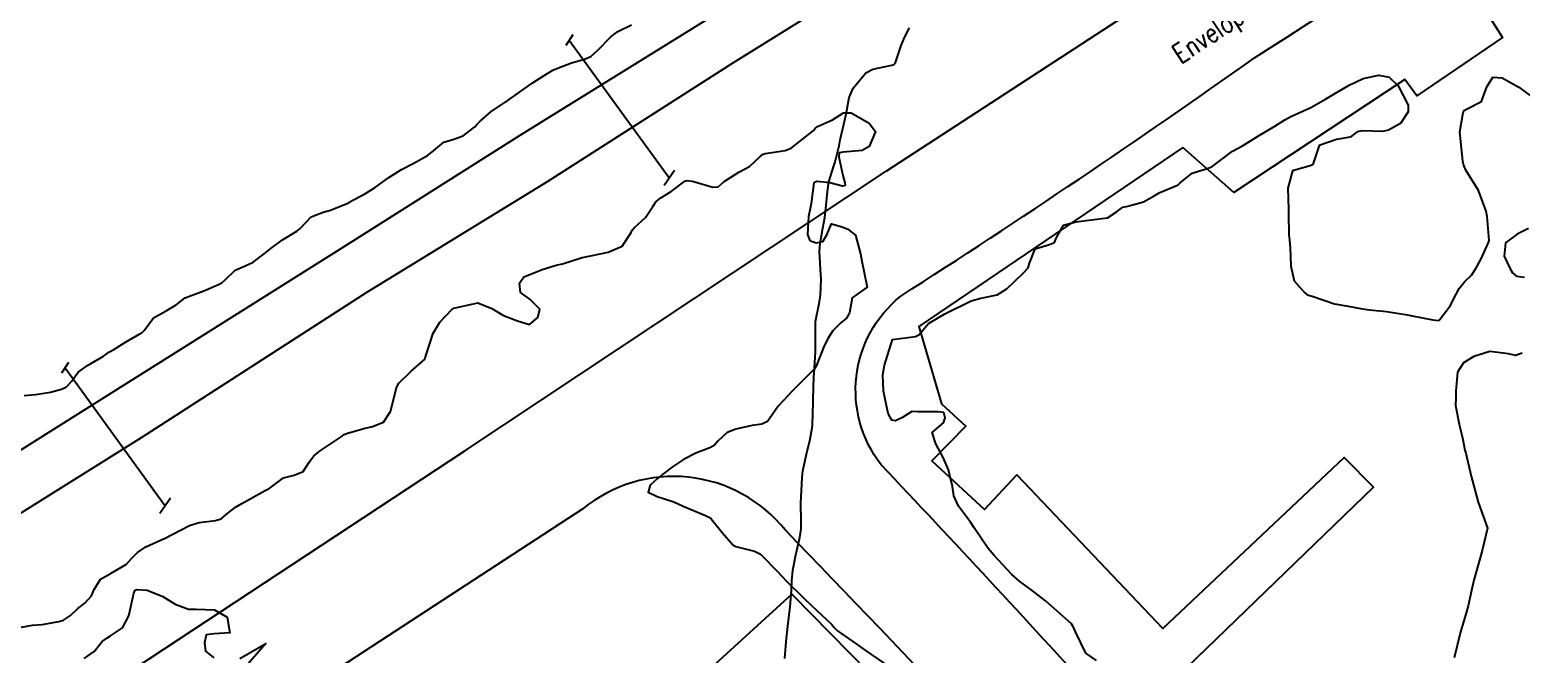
# Model space of a CAD drawing. Header units: metres. Extents: x 292545 to 299085, y 7450245 to 7463078.
# Drawn here: x 296069.5 to 296184.4, y 7459331.9 to 7459380 of the extents above; entities that cross this region are included whole.
import ezdxf

# ---------------------------------------------------------------- set-up
doc = ezdxf.new("R2010")
doc.units = ezdxf.units.M
for name, color, linetype in [('Curvas de Nivel 1m', 11, 'Continuous'), ('Curvas de Nivel 5m', 15, 'Continuous'), ('Edificações', 30, 'Continuous'), ('Linha Férrea', 20, 'Continuous'), ('Pórtico', 62, 'Continuous'), ('TEXTO', 45, 'Continuous'), ('Vias Primárias', 230, 'Continuous')]:
    doc.layers.add(name, color=color, linetype=linetype)
doc.styles.add('ROMANS', font='romans', dxfattribs={"height": 0.2})

msp = doc.modelspace()

# ---------------------------------------------------------------- linework, layer by layer
at = {"layer": 'Curvas de Nivel 1m', "flags": 128}
for points, elevation in [([(296127.63, 7459331.57), (296127.76, 7459333.17), (296127.8, 7459333.57), (296127.86, 7459334.06), (296128.03, 7459335.56), (296128.13, 7459336.84), (296128.16, 7459337.56), (296128.25, 7459338.38), (296128.48, 7459339.55), (296128.79, 7459340.9), (296128.88, 7459341.55), (296128.88, 7459342.13), (296128.87, 7459343.55), (296128.94, 7459344.99), (296128.97, 7459345.55), (296129.02, 7459346.03), (296129.35, 7459347.54), (296129.54, 7459348.33), (296129.73, 7459349.35), (296129.75, 7459349.54), (296129.8, 7459351.31), (296129.8, 7459351.54), (296129.87, 7459353.26), (296129.88, 7459353.54), (296129.99, 7459355.17), (296130, 7459355.54), (296129.98, 7459357.2), (296130, 7459357.54), (296130.28, 7459358.91), (296130.38, 7459359.53), (296130.42, 7459360.8), (296130.37, 7459361.53), (296130.3, 7459362.95), (296130.34, 7459363.53), (296130.56, 7459364.71), (296130.7, 7459365.53), (296130.82, 7459366.47), (296130.91, 7459367.53), (296131.02, 7459368.28), (296131.4, 7459369.52), (296131.5, 7459369.82), (296131.81, 7459371.06), (296131.89, 7459371.52), (296131.91, 7459371.62), (296132.35, 7459373.51), (296132.59, 7459374.77), (296132.89, 7459375.5), (296133.87, 7459376.67), (296134.4, 7459376.96), (296135.88, 7459377.26), (296136.02, 7459377.33), (296136.14, 7459377.47), (296136.58, 7459378.79), (296136.86, 7459379.46), (296137.23, 7459380.15)], 662), ([(296151.64, 7459331.42), (296150.81, 7459331.98), (296150.02, 7459333.63), (296149.87, 7459333.99), (296149.68, 7459334.28), (296147.7, 7459336.01), (296146.58, 7459336.9), (296145.72, 7459337.51), (296145.12, 7459338.05), (296143.74, 7459339.52), (296143.28, 7459340.06), (296142.2, 7459341.64), (296141.92, 7459342.08), (296141.77, 7459342.27), (296141, 7459343.31), (296140.65, 7459344.1), (296140.53, 7459344.83), (296140.23, 7459346.1), (296139.83, 7459347.05), (296139.27, 7459348.12), (296138.98, 7459348.99), (296139.86, 7459349.73), (296139.97, 7459350.11), (296139.87, 7459350.51), (296139.42, 7459350.57), (296137.87, 7459350.58), (296137.41, 7459350.59), (296136.7, 7459350.14), (296136.14, 7459349.87), (296135.86, 7459349.94), (296135.78, 7459350.07), (296135.73, 7459350.15), (296135.58, 7459350.44), (296135.22, 7459352.16), (296135.17, 7459353.42), (296135.31, 7459354.16), (296135.93, 7459356.15), (296137.7, 7459356.37), (296137.94, 7459356.5), (296138.7, 7459357.37), (296139.96, 7459358.11), (296141.97, 7459359.12), (296142.72, 7459359.33), (296143.98, 7459359.59), (296144.74, 7459360.05), (296146, 7459361.28), (296146.36, 7459361.67), (296146.47, 7459362.03), (296146.91, 7459363.13), (296148.02, 7459363.45), (296148.41, 7459363.62), (296148.56, 7459364), (296149.1, 7459364.94), (296150.04, 7459365.2), (296151.47, 7459365.39), (296152.05, 7459365.45), (296152.49, 7459365.51), (296153.14, 7459365.95), (296153.67, 7459366.33), (296154.06, 7459366.42), (296155.25, 7459366.74), (296156.07, 7459367.21), (296156.52, 7459367.47), (296157.58, 7459367.9), (296157.92, 7459368.05), (296158.09, 7459368.2), (296159.01, 7459368.96), (296160.09, 7459369.28), (296160.53, 7459369.43), (296161.05, 7459369.86), (296162.11, 7459370.65), (296162.88, 7459371.06), (296164.12, 7459371.82), (296165.37, 7459372.57), (296166.14, 7459373.05), (296166.62, 7459373.32), (296167.63, 7459373.78), (296168.16, 7459374.02), (296169.27, 7459374.66), (296170.17, 7459375.2), (296171.1, 7459375.74), (296172.18, 7459376.24), (296173.39, 7459376.5), (296174.18, 7459376.34), (296174.89, 7459375.69), (296175.64, 7459374.2), (296175.65, 7459373.69), (296175.05, 7459372.78), (296174.13, 7459372.26), (296173.67, 7459372.17), (296172.13, 7459372.22), (296171.72, 7459372.13), (296171.17, 7459371.73), (296170.12, 7459371.55), (296168.8, 7459371.08), (296168.35, 7459369.77), (296168.27, 7459369.6), (296168.1, 7459369.51), (296166.74, 7459369.14), (296166.37, 7459367.8), (296166.43, 7459366.17), (296166.43, 7459365.79), (296166.46, 7459364.21), (296166.5, 7459363.79), (296166.57, 7459363.24), (296166.62, 7459361.79), (296166.86, 7459360.66), (296167.64, 7459359.78), (296167.83, 7459359.62), (296167.98, 7459359.56), (296168.25, 7459359.49), (296169.97, 7459358.9), (296171.02, 7459358.7), (296171.97, 7459358.54), (296172.68, 7459358.43), (296173.97, 7459358.29), (296175.61, 7459358.04), (296175.97, 7459357.97), (296177.54, 7459357.66), (296177.95, 7459357.6), (296178.06, 7459357.66), (296178.88, 7459358.73), (296179.35, 7459359.64), (296179.57, 7459360.06), (296179.99, 7459360.58), (296180.52, 7459361.1), (296180.87, 7459361.62), (296181.28, 7459362.35), (296181.85, 7459363.61), (296181.88, 7459363.76), (296181.73, 7459365.61), (296181.65, 7459366.02), (296181.08, 7459367.62), (296180.1, 7459369.18), (296179.9, 7459369.63), (296179.85, 7459369.89), (296179.68, 7459371.63), (296179.62, 7459372.15), (296179.88, 7459373.63), (296179.98, 7459373.8), (296180.15, 7459373.88), (296181.3, 7459374.47), (296181.71, 7459375.61), (296182.18, 7459376.36), (296182.88, 7459376.3), (296184.17, 7459375.58), (296186.15, 7459374.11)], 661), ([(296068.65, 7459333.97), (296069.67, 7459334.14), (296070.4, 7459334.2), (296071.68, 7459334.43), (296072.04, 7459334.54), (296072.59, 7459334.9), (296073.15, 7459335.43), (296073.69, 7459335.84), (296074.2, 7459336.39), (296074.4, 7459336.88), (296074.91, 7459337.68), (296075.72, 7459338.14), (296076.9, 7459338.85), (296077.3, 7459339.28), (296077.74, 7459339.75), (296078.4, 7459340.18), (296079.75, 7459340.78), (296079.78, 7459340.79), (296079.84, 7459340.82), (296081.76, 7459341.82), (296082.49, 7459342.05), (296083.77, 7459342.2), (296084.2, 7459342.34), (296084.7, 7459342.76), (296085.29, 7459343.24), (296085.78, 7459343.52), (296087.58, 7459344.51), (296087.79, 7459344.61), (296087.87, 7459344.64), (296087.96, 7459344.72), (296089.01, 7459345.5), (296089.81, 7459345.69), (296090.51, 7459345.99), (296090.98, 7459346.69), (296091.33, 7459347.19), (296091.83, 7459347.56), (296093.43, 7459348.66), (296093.67, 7459348.83), (296093.85, 7459348.91), (296095.2, 7459349.29), (296095.86, 7459349.45), (296096.7, 7459349.78), (296097.24, 7459350.61), (296097.7, 7459352.41), (296097.77, 7459352.6), (296097.89, 7459352.79), (296098.81, 7459353.68), (296099.84, 7459354.58), (296099.88, 7459354.62), (296099.92, 7459354.72), (296100.37, 7459356.14), (296100.51, 7459356.57), (296101.04, 7459357.48), (296101.96, 7459358.45), (296102.12, 7459358.56), (296103.97, 7459358.98), (296105.06, 7459358.52), (296105.96, 7459357.99), (296107.04, 7459357.58), (296107.95, 7459357.3), (296108.59, 7459357.84), (296108.76, 7459358.47), (296107.97, 7459359.24), (296107.26, 7459359.77), (296107.17, 7459360.49), (296107.52, 7459360.96), (296107.99, 7459361.15), (296108.93, 7459361.54), (296110, 7459361.87), (296110.5, 7459361.96), (296111.93, 7459362.44), (296111.99, 7459362.46), (296112.01, 7459362.46), (296112.04, 7459362.46), (296114.02, 7459362.86), (296115.1, 7459363.32), (296115.78, 7459364.39), (296115.85, 7459364.57), (296116.04, 7459364.77), (296116.89, 7459365.54), (296117.46, 7459366.38), (296117.69, 7459366.74), (296118.06, 7459367.05), (296118.88, 7459367.55), (296119.92, 7459368.34), (296120.08, 7459368.39), (296120.51, 7459368.34), (296122.08, 7459367.87), (296122.48, 7459367.91), (296122.94, 7459368.31), (296124.09, 7459369.04), (296124.91, 7459369.47), (296125.75, 7459370.27), (296125.96, 7459370.42), (296126.1, 7459370.47), (296127.66, 7459370.7), (296128.11, 7459370.88), (296129.82, 7459372.22), (296129.96, 7459372.39), (296130.13, 7459372.54), (296131.29, 7459373.05), (296132.14, 7459373.59), (296132.73, 7459373.61), (296134.13, 7459372.81), (296134.62, 7459372.17), (296134.11, 7459371.02), (296133.58, 7459370.71), (296132.11, 7459370.56), (296131.8, 7459370.51), (296131.78, 7459370.2), (296132.09, 7459368.78), (296132.26, 7459368.2), (296132.28, 7459368), (296132.08, 7459367.96), (296131.09, 7459368.21), (296130.08, 7459368.3), (296129.87, 7459368.22), (296129.65, 7459366.63), (296129.57, 7459366.23), (296129.44, 7459365.62), (296129.36, 7459364.23), (296129.56, 7459363.76), (296130.03, 7459363.58), (296130.56, 7459363.68), (296130.87, 7459364.21), (296131.21, 7459365.04), (296132.04, 7459364.82), (296132.47, 7459364.63), (296133.07, 7459364.19), (296133.45, 7459362.75), (296133.56, 7459362.18), (296133.98, 7459360.18), (296132.81, 7459359.35), (296132.6, 7459358.19), (296132.37, 7459357.78), (296131.95, 7459357.43), (296131.33, 7459356.82), (296130.93, 7459356.21), (296130.61, 7459355.53), (296130.1, 7459354.22), (296130.05, 7459354.08), (296129.91, 7459353.88), (296128.26, 7459352.24), (296128.08, 7459352.05), (296127.89, 7459351.84), (296127.11, 7459351.02), (296126.61, 7459350.26), (296126.28, 7459349.84), (296125.86, 7459349.62), (296125.1, 7459349.53), (296123.85, 7459349.25), (296123.19, 7459348.97), (296122.47, 7459348.31), (296122.17, 7459347.98), (296121.84, 7459347.8), (296120.78, 7459347.39), (296119.83, 7459346.91), (296118.97, 7459346.35), (296118.32, 7459345.85), (296117.81, 7459345.44), (296117.25, 7459344.92), (296117.09, 7459344.38), (296117.79, 7459344.05), (296119.07, 7459343.64), (296119.78, 7459343.3), (296121.5, 7459342.6), (296121.77, 7459342.46), (296121.94, 7459342.32), (296122.8, 7459341.27), (296123.64, 7459340.3), (296123.74, 7459340.23), (296125.3, 7459339.84), (296125.74, 7459339.62), (296127.09, 7459338.26), (296127.72, 7459337.57), (296129.06, 7459336.24), (296129.69, 7459335.65), (296131.21, 7459334.21), (296131.43, 7459333.96), (296131.67, 7459333.71), (296133.13, 7459332.71), (296133.65, 7459332.33), (296133.85, 7459332.18), (296135.64, 7459330.95)], 661), ([(296184.91, 7459364.7), (296184.04, 7459364.26), (296183.14, 7459363.59), (296183.05, 7459362.57), (296183.51, 7459361.59), (296183.7, 7459361.28), (296184, 7459361.03), (296184.62, 7459360.95)], 661), ([(296184.42, 7459355.09), (296183.93, 7459354.92), (296183.38, 7459355.04), (296181.93, 7459355.23), (296180.72, 7459354.83), (296179.92, 7459354.34), (296179.44, 7459353.64), (296179.33, 7459352.19), (296179.31, 7459351.64), (296179.29, 7459351.05), (296179.59, 7459349.63), (296179.64, 7459349.42), (296179.85, 7459348.43), (296180.02, 7459347.63), (296180.08, 7459347.39), (296180.51, 7459345.62), (296180.75, 7459344.68), (296181.05, 7459343.62), (296181.76, 7459341.61), (296181.37, 7459339.99), (296181.27, 7459339.61), (296180.93, 7459338.42), (296180.72, 7459337.62), (296180.53, 7459336.81), (296180.26, 7459335.62), (296180.14, 7459335.17), (296179.67, 7459333.63), (296179.2, 7459331.64)], 661), ([(296073.64, 7459331.58), (296074.42, 7459332.11), (296075.04, 7459332.88), (296075.38, 7459333.15), (296075.66, 7459333.31), (296076.59, 7459333.93), (296077.08, 7459334.85), (296077.46, 7459336.61), (296077.58, 7459336.84), (296077.7, 7459336.89), (296078.49, 7459336.83), (296079.7, 7459336.35), (296080.64, 7459335.75), (296081.69, 7459335.38), (296082.27, 7459335.37), (296083.69, 7459335.32), (296084.65, 7459334.76), (296084.87, 7459333.55), (296083.66, 7459333.47), (296083.05, 7459333.39), (296082.9, 7459332.78), (296083, 7459332.13), (296083.64, 7459331.63)], 662), ([(296085.64, 7459331.58), (296087.65, 7459332.72), (296085.93, 7459330.75)], 662)]:
    msp.add_lwpolyline(points, dxfattribs=dict(at, elevation=elevation))
at = {"layer": 'Curvas de Nivel 5m', "elevation": 660, "flags": 128}
msp.add_lwpolyline([(296069.01, 7459351.82), (296069.88, 7459351.92), (296071.05, 7459352.09), (296071.89, 7459352.33), (296072.29, 7459352.51), (296072.67, 7459352.9), (296073.18, 7459353.62), (296073.91, 7459354.13), (296075.13, 7459354.87), (296075.59, 7459355.19), (296075.92, 7459355.38), (296076.83, 7459355.95), (296077.94, 7459356.59), (296078.1, 7459356.68), (296078.26, 7459356.84), (296078.98, 7459357.8), (296079.96, 7459358.35), (296080.72, 7459358.81), (296081.42, 7459359.35), (296081.97, 7459359.55), (296082.87, 7459359.89), (296083.99, 7459360.37), (296084.25, 7459360.51), (296084.53, 7459360.76), (296085.28, 7459361.48), (296086, 7459361.8), (296086.65, 7459362.1), (296087.5, 7459362.73), (296088.02, 7459363.15), (296088.93, 7459363.81), (296090.03, 7459364.48), (296090.28, 7459364.7), (296091.13, 7459365.6), (296092.05, 7459365.95), (296092.61, 7459366.11), (296093.95, 7459366.65), (296094.03, 7459366.68), (296094.06, 7459366.71), (296095.31, 7459367.4), (296096.08, 7459367.88), (296097.12, 7459368.61), (296098.09, 7459369.23), (296098.98, 7459369.71), (296100.1, 7459370.31), (296100.42, 7459370.58), (296101.35, 7459371.33), (296102.12, 7459371.58), (296102.84, 7459371.83), (296103.73, 7459372.53), (296103.92, 7459372.74), (296104.14, 7459372.96), (296104.98, 7459373.69), (296106.15, 7459374.47), (296106.21, 7459374.51), (296108.17, 7459375.89), (296108.53, 7459376.12), (296109.09, 7459376.47), (296109.75, 7459376.89), (296110.18, 7459377.07), (296111.2, 7459377.44), (296112.19, 7459377.73), (296112.69, 7459377.93), (296113.22, 7459378.42), (296114.21, 7459379.46), (296114.77, 7459379.86), (296115.8, 7459380.39)], dxfattribs=at)
at = {"layer": 'Edificações'}
for points in [[(296196.58, 7459366.44), (296184.25, 7459383.71), (296181.36, 7459381.86), (296182.93, 7459379.41), (296176.31, 7459374.91), (296175.38, 7459376.16), (296162.21, 7459367.47), (296158.29, 7459370.92), (296137.95, 7459357.15), (296139.7, 7459351.18), (296141.58, 7459349.48), (296138.95, 7459346.81), (296143.01, 7459343.04), (296145.5, 7459345.71), (296156.75, 7459333.88), (296170.71, 7459347.06), (296172.99, 7459344.76), (296156.3, 7459328.67)], [(296106.38, 7459316.65), (296128.17, 7459336.52), (296144.41, 7459319.99)]]:
    msp.add_lwpolyline(points, dxfattribs=at)
at = {"layer": 'Linha Férrea', "linetype": 'Continuous'}
for points in [[(296190.04, 7459423.48), (296179.57, 7459416.95), (296168.02, 7459409.78), (296153.84, 7459400.95), (296141.38, 7459393.25), (296130.38, 7459386.26), (296121.5, 7459380.72), (296107.22, 7459371.86), (296093.36, 7459363.11), (296075.94, 7459352.14), (296066.48, 7459346.21)], [(296192.12, 7459420.16), (296181.65, 7459413.54), (296170.09, 7459406.37), (296155.93, 7459397.57), (296143.46, 7459389.93), (296132.46, 7459382.95), (296123.57, 7459377.4), (296109.31, 7459368.28), (296095.44, 7459359.8), (296078.04, 7459348.57), (296068.64, 7459342.68)]]:
    msp.add_lwpolyline(points, dxfattribs=at)
at = {"layer": 'Pórtico'}
for points in [[(296111.28, 7459379.62), (296110.74, 7459378.79)], [(296111.01, 7459379.2), (296118.73, 7459368.58)], [(296119.13, 7459369.17), (296118.32, 7459368)], [(296072.44, 7459354.36), (296071.9, 7459353.54)], [(296072.17, 7459353.95), (296079.88, 7459343.33)], [(296080.29, 7459343.92), (296079.48, 7459342.74)]]:
    msp.add_lwpolyline(points, dxfattribs=at)
at = {"layer": 'Vias Primárias'}
for points in [[(296059.88, 7459319.21), (296102.96, 7459347.58), (296135.43, 7459369.12), (296177.51, 7459396.49, -0.030452), (296209.03, 7459418.08, -0.173735), (296240.4, 7459424.3, -0.005938), (296261.02, 7459420.97, -0.002941), (296312.41, 7459411.72, -0.131387), (296333.54, 7459401.64), (296345.6, 7459391.35, 0.098127), (296357.22, 7459376.48), (296364.11, 7459387.04), (296390.57, 7459423.12), (296413.34, 7459460.37, 0.045747), (296427.79, 7459493.65), (296435.39, 7459525.28), (296442.41, 7459557.49)], [(296107.45, 7459249.95), (296111.95, 7459253.63), (296142.46, 7459282.08), (296156.91, 7459295.72, 0.442526), (296156.61, 7459311.17, 0.002565), (296127.67, 7459341.45, 0.418553), (296112.05, 7459343.09), (296056.55, 7459306.91, 0.575127), (296057.37, 7459290.93), (296095.33, 7459251.28, 0.151325), (296097.73, 7459249.95, 0.57279)]]:
    msp.add_lwpolyline(points, format="xyb", dxfattribs=at)
msp.add_lwpolyline([(296281.69, 7459395.83), (296274.03, 7459391.81), (296263.25, 7459383.33), (296202.23, 7459333.77), (296178.5, 7459313.83, -0.416381), (296164.54, 7459315.1, 0.035588), (296151.66, 7459328.59, 0.004927), (296135.05, 7459346.49, -0.409375), (296136.55, 7459359.48, 0.011749), (296163.82, 7459377.83, 0.007331), (296204.01, 7459404.52, -0.143093), (296232.12, 7459415.8, -0.034533), (296268.39, 7459410.72, -0.142575)], format="xyb", close=True, dxfattribs=at)

# ---------------------------------------------------------------- texts
at = {"layer": 'TEXTO', "style": 'ROMANS', "width": 0.8}
msp.add_text('Envelopamento', height=1.5, rotation=33.3383, dxfattribs=at).set_placement((296158.12, 7459377.34))

doc.saveas('drawing.dxf')
